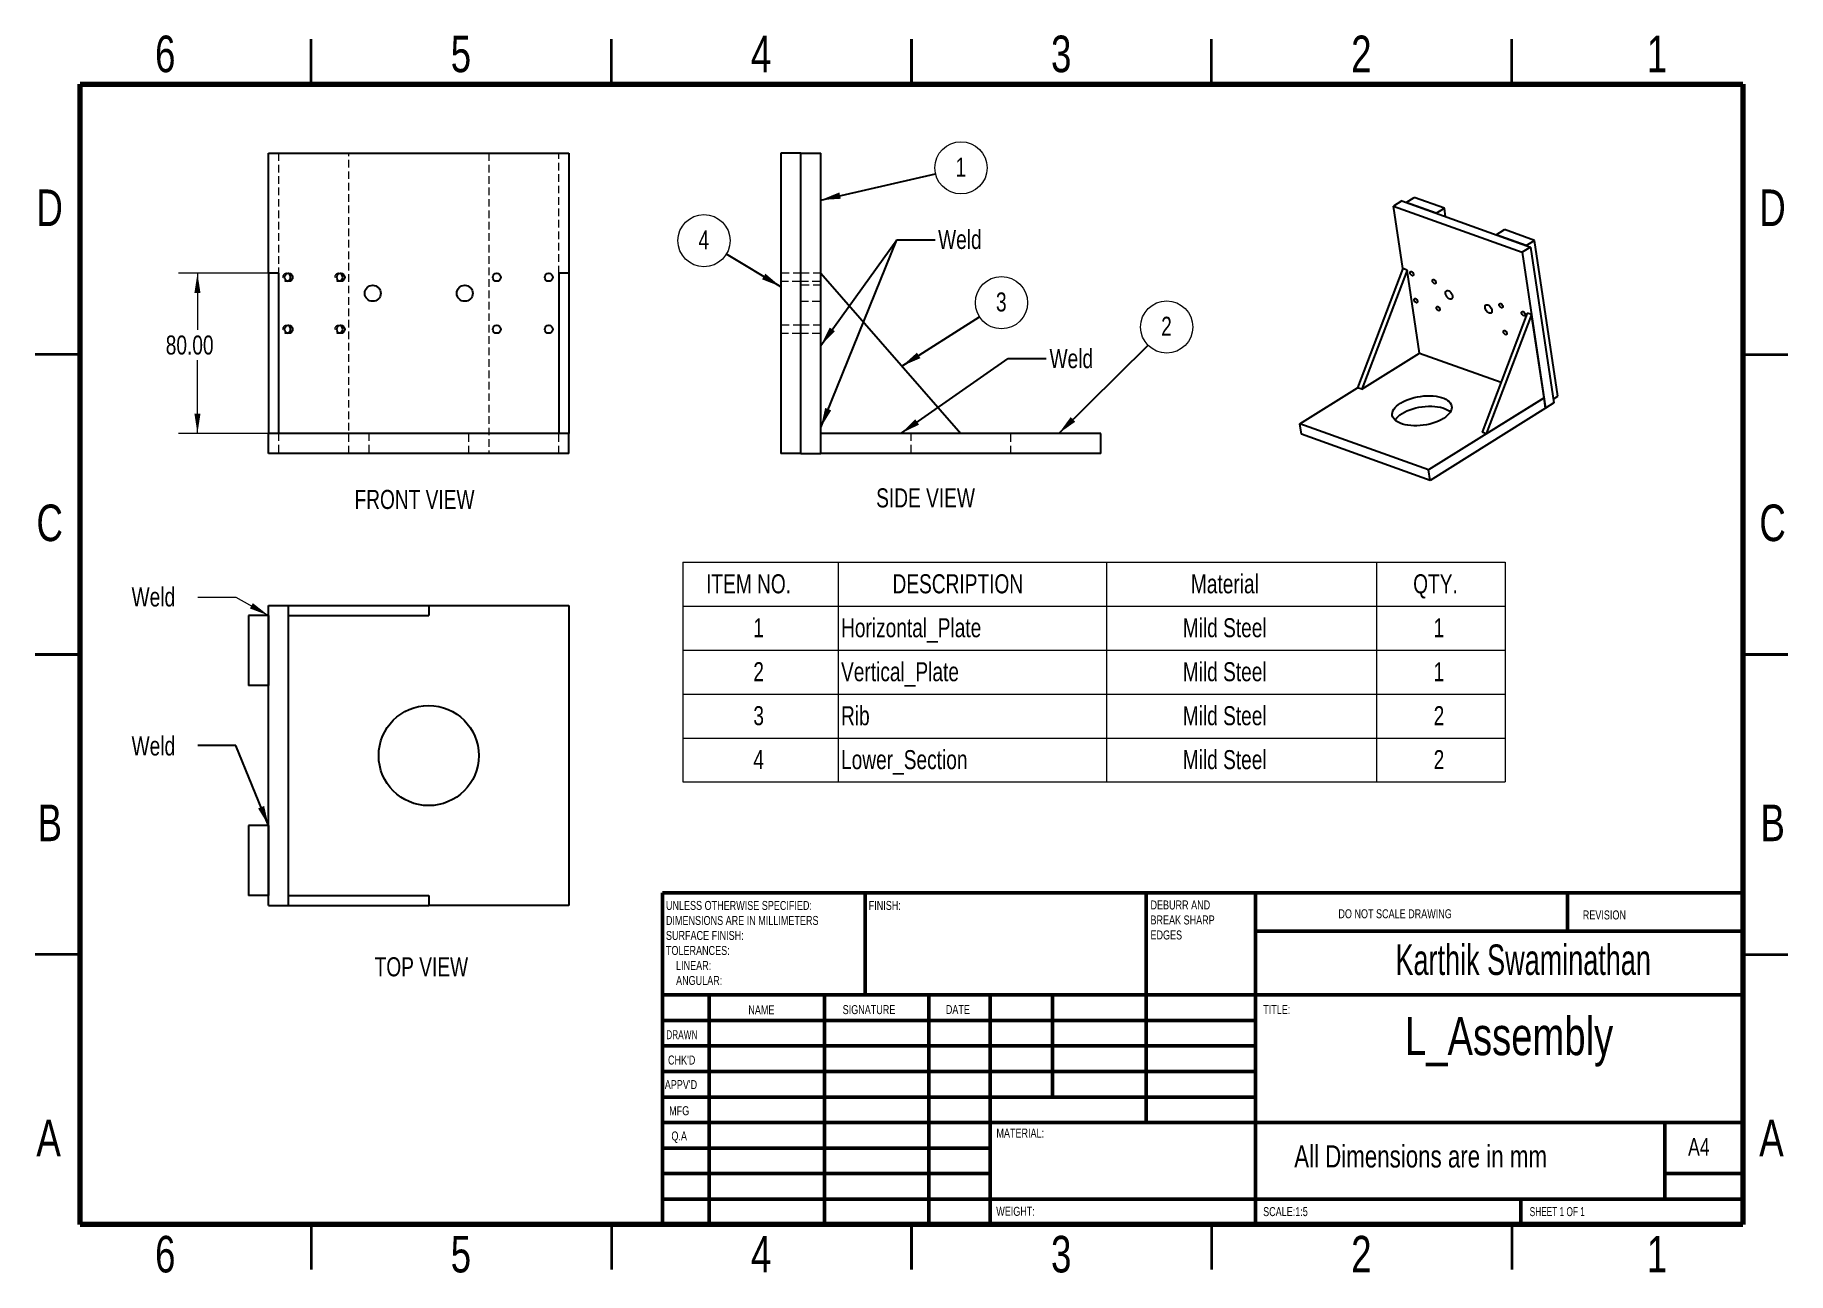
# Model space of a CAD drawing. Header units: millimetres. Extents: x 2 to 294, y 2 to 208.
import ezdxf

# ---------------------------------------------------------------- set-up
doc = ezdxf.new("R2010")
doc.units = ezdxf.units.MM
doc.linetypes.add('HIDDEN', pattern=[1.905, 1.27, -0.635])
doc.styles.add('SLDTEXTSTYLE0', font='TXT', dxfattribs={"width": 0.75})
doc.styles.add('SLDTEXTSTYLE1', font='TXT', dxfattribs={"width": 0.686449})
doc.styles.add('SLDTEXTSTYLE2', font='TXT', dxfattribs={"width": 0.6875})
doc.styles.add('SLDTEXTSTYLE3', font='TXT', dxfattribs={"width": 0.663})
doc.dimstyles.new('SLDDIMSTYLE0', dxfattribs={"dimtxt": 0.18, "dimasz": 3.302, "dimexe": 0, "dimexo": 0.0625, "dimgap": 0, "dimtad": 0, "dimtih": 1, "dimtoh": 1, "dimdec": 0, "dimrnd": 1e-09, "dimzin": 0, "dimdsep": 46, "dimtxsty": 'Standard', "dimsah": 1, "dimcen": 0.09, "dimadec": 0, "dimazin": 0, "dimtfac": 3.302, "dimtdec": 0, "dimtofl": 0, "dimtmove": 0, "dimatfit": 3, "dimfxl": 0, "dimfrac": 2, "dimtolj": 1, "dimtzin": 0, "dimarcsym": 0})
doc.dimstyles.new('SLDDIMSTYLE1', dxfattribs={"dimtxt": 3.175, "dimasz": 3.302, "dimexe": 0, "dimexo": 0.0625, "dimgap": 0.79375, "dimtad": 0, "dimtih": 1, "dimtoh": 1, "dimlfac": 3, "dimrnd": 1e-09, "dimzin": 4, "dimdsep": 46, "dimtxsty": 'SLDTEXTSTYLE0', "dimsah": 1, "dimcen": 0.09, "dimadec": 0, "dimazin": 1, "dimtfac": 1, "dimtofl": 0, "dimtmove": 0, "dimatfit": 3, "dimfxl": 0, "dimfrac": 2, "dimtolj": 1, "dimtzin": 12, "dimarcsym": 0})

# ---------------------------------------------------------------- blocks, each defined once
blk = doc.blocks.new('SW_NOTE_0')
at = {"color": 0, "linetype": 'Continuous', "lineweight": 0, "char_height": 1.5, "attachment_point": 1, "style": 'SLDTEXTSTYLE0'}
for s, insert in [('UNLESS OTHERWISE SPECIFIED:', (0, 1.93)), ('DIMENSIONS ARE IN MILLIMETERS', (0, -0.57)), ('TOLERANCES:', (0, -5.57)), ('SURFACE FINISH:', (0, -3.07)), ('LINEAR:', (1.69, -8.07)), ('ANGULAR:', (1.69, -10.57))]:
    blk.add_mtext(s, dxfattribs=dict(at, insert=insert))
blk = doc.blocks.new('SW_NOTE_0_1')
at = {"color": 0, "linetype": 'Continuous', "lineweight": 0, "char_height": 1.5, "attachment_point": 1, "style": 'SLDTEXTSTYLE0'}
for s, insert in [('DEBURR AND', (0, 1.93)), ('BREAK SHARP', (0, -0.57)), ('EDGES', (0, -3.07))]:
    blk.add_mtext(s, dxfattribs=dict(at, insert=insert))
blk = doc.blocks.new('SW_TABLEANNOTATION_0')
at = {"color": 0, "linetype": 'Continuous', "lineweight": 18}
for p, q in [((0, 0), (0, -7.33)), ((0, 0), (25.88, 0)), ((25.88, 0), (25.88, -7.33)), ((25.88, 0), (70.59, 0)), ((70.59, 0), (70.59, -7.33)), ((70.59, 0), (115.56, 0)), ((115.56, 0), (115.56, -7.33)), ((115.56, 0), (136.99, 0)), ((136.99, 0), (136.99, -7.33)), ((0, -7.33), (25.88, -7.33)), ((0, -7.33), (0, -14.65)), ((25.88, -7.33), (70.59, -7.33)), ((25.88, -7.33), (25.88, -14.65)), ((70.59, -7.33), (115.56, -7.33)), ((70.59, -7.33), (70.59, -14.65)), ((115.56, -7.33), (136.99, -7.33)), ((115.56, -7.33), (115.56, -14.65)), ((136.99, -7.33), (136.99, -14.65)), ((0, -14.65), (0, -21.98)), ((0, -14.65), (25.88, -14.65)), ((25.88, -14.65), (25.88, -21.98)), ((25.88, -14.65), (70.59, -14.65)), ((70.59, -14.65), (70.59, -21.98)), ((70.59, -14.65), (115.56, -14.65)), ((115.56, -14.65), (115.56, -21.98)), ((115.56, -14.65), (136.99, -14.65)), ((136.99, -14.65), (136.99, -21.98)), ((0, -21.98), (0, -29.31)), ((0, -21.98), (25.88, -21.98)), ((25.88, -21.98), (25.88, -29.31)), ((25.88, -21.98), (70.59, -21.98)), ((70.59, -21.98), (70.59, -29.31)), ((70.59, -21.98), (115.56, -21.98)), ((115.56, -21.98), (115.56, -29.31)), ((115.56, -21.98), (136.99, -21.98)), ((136.99, -21.98), (136.99, -29.31)), ((0, -29.31), (0, -36.63)), ((0, -29.31), (25.88, -29.31)), ((25.88, -29.31), (25.88, -36.63)), ((25.88, -29.31), (70.59, -29.31)), ((70.59, -29.31), (70.59, -36.63)), ((70.59, -29.31), (115.56, -29.31)), ((115.56, -29.31), (115.56, -36.63)), ((115.56, -29.31), (136.99, -29.31)), ((136.99, -29.31), (136.99, -36.63)), ((0, -36.63), (25.88, -36.63)), ((25.88, -36.63), (70.59, -36.63)), ((70.59, -36.63), (115.56, -36.63)), ((115.56, -36.63), (136.99, -36.63))]:
    blk.add_line(p, q, dxfattribs=at)
at = {"color": 0, "linetype": 'Continuous', "lineweight": 0, "attachment_point": 1, "style": 'SLDTEXTSTYLE0'}
for s, insert, char_height in [('ITEM NO.', (3.9, -2.02), 3.175), ('DESCRIPTION', (34.95, -2.02), 3.175), ('Material', (84.66, -2.02), 3.175), ('QTY.', (121.69, -2.02), 3.175), ('1', (11.77, -9.34), 3.17), ('Horizontal_Plate', (26.38, -9.34), 3.175), ('Mild Steel', (83.3, -9.34), 3.175), ('1', (125.1, -9.34), 3.17), ('2', (11.77, -16.67), 3.17), ('Vertical_Plate', (26.38, -16.67), 3.175), ('Mild Steel', (83.3, -16.67), 3.175), ('1', (125.1, -16.67), 3.17), ('3', (11.77, -24), 3.17), ('Rib', (26.38, -24), 3.175), ('Mild Steel', (83.3, -24), 3.175), ('2', (125.1, -24), 3.17), ('4', (11.77, -31.32), 3.17), ('Lower_Section', (26.38, -31.32), 3.175), ('Mild Steel', (83.3, -31.32), 3.175), ('2', (125.1, -31.32), 3.17)]:
    blk.add_mtext(s, dxfattribs=dict(at, insert=insert, char_height=char_height))
blk = doc.blocks.new('SW_NOTE_0_2')
at = {"color": 0, "linetype": 'Continuous', "lineweight": 0}
blk.add_circle((4.24, 0.97), 4.35, dxfattribs=at)
at = {"color": 0, "linetype": 'Continuous', "lineweight": 0, "insert": (4.21, 2.68), "char_height": 3.17, "attachment_point": 2, "style": 'SLDTEXTSTYLE0'}
blk.add_mtext('1', dxfattribs=at)
blk = doc.blocks.new('SW_NOTE_0_3')
at = {"color": 0, "linetype": 'Continuous', "lineweight": 0}
blk.add_circle((3.1, 3.05), 4.35, dxfattribs=at)
at = {"color": 0, "linetype": 'Continuous', "lineweight": 0, "insert": (3.06, 4.76), "char_height": 3.17, "attachment_point": 2, "style": 'SLDTEXTSTYLE0'}
blk.add_mtext('2', dxfattribs=at)
blk = doc.blocks.new('SW_NOTE_0_4')
at = {"color": 0, "linetype": 'Continuous', "lineweight": 0}
blk.add_circle((3.67, 2.34), 4.35, dxfattribs=at)
at = {"color": 0, "linetype": 'Continuous', "lineweight": 0, "insert": (3.64, 4.05), "char_height": 3.17, "attachment_point": 2, "style": 'SLDTEXTSTYLE0'}
blk.add_mtext('3', dxfattribs=at)
blk = doc.blocks.new('SW_NOTE_0_5')
at = {"color": 0, "linetype": 'Continuous', "lineweight": 0}
blk.add_circle((-3.73, 2.24), 4.35, dxfattribs=at)
at = {"color": 0, "linetype": 'Continuous', "lineweight": 0, "insert": (-3.76, 3.95), "char_height": 3.17, "attachment_point": 2, "style": 'SLDTEXTSTYLE0'}
blk.add_mtext('4', dxfattribs=at)
blk = doc.blocks.new('_D')
at = {"color": 7, "linetype": 'Continuous', "lineweight": 0}
for p, q in [((41.81, 168.5), (26.37, 168.5)), ((29.55, 168.5), (29.55, 159.08)), ((29.55, 141.83), (29.55, 154.04)), ((41.81, 141.83), (26.37, 141.83))]:
    blk.add_line(p, q, dxfattribs=at)
at = {"color": 7, "linetype": 'Continuous', "lineweight": 18}
for points in [[(29.55, 168.5), (29.04, 165.2), (30.06, 165.2)], [(29.55, 141.83), (30.06, 145.14), (29.04, 145.14)]]:
    blk.add_solid(points, dxfattribs=at)
at = {"color": 7, "linetype": 'Continuous', "lineweight": 18, "insert": (24.27, 158.14), "char_height": 3.175, "attachment_point": 1, "style": 'SLDTEXTSTYLE0'}
blk.add_mtext('80.00', dxfattribs=at)

msp = doc.modelspace()

# ---------------------------------------------------------------- linework, layer by layer
at = {"color": 7, "linetype": 'Continuous', "lineweight": 35}
for p, q in [((48.5, 200), (48.5, 207.5)), ((98.5, 200), (98.5, 207.5)), ((148.5, 207.5), (148.5, 200)), ((148.5, 200), (148.5, 207.5)), ((198.5, 200), (198.5, 207.5)), ((248.5, 200), (248.5, 207.5)), ((10, 155), (2.5, 155)), ((287, 155), (294.5, 155)), ((2.5, 105), (10, 105)), ((10, 105), (2.5, 105)), ((294.5, 105), (287, 105)), ((287, 105), (294.5, 105)), ((10, 55), (2.5, 55)), ((287, 55), (294.5, 55)), ((48.5, 10), (48.5, 2.5)), ((98.5, 10), (98.5, 2.5)), ((148.5, 2.5), (148.5, 10)), ((148.5, 10), (148.5, 2.5)), ((198.5, 10), (198.5, 2.5)), ((248.5, 10), (248.5, 2.5))]:
    msp.add_line(p, q, dxfattribs=at)
at = {"color": 7, "linetype": 'Continuous', "lineweight": 70}
for p, q in [((10, 10), (10, 200)), ((10, 200), (287, 200)), ((287, 200), (287, 10)), ((287, 10), (10, 10))]:
    msp.add_line(p, q, dxfattribs=at)
at = {"color": 7, "linetype": 'Continuous', "lineweight": 25}
for p, q in [((41.4129, 168.501), (41.4129, 188.501)), ((41.4129, 188.501), (91.4129, 188.501)), ((91.4129, 188.501), (91.4129, 168.501)), ((130.0489, 188.501), (126.7156, 188.501)), ((126.7156, 188.501), (126.7156, 138.501)), ((130.0489, 138.501), (130.0489, 188.501)), ((130.0489, 188.501), (133.3822, 188.501)), ((133.3822, 138.501), (133.3822, 188.501)), ((230.883, 180.3006), (232.2573, 181.1607)), ((237.2611, 179.3672), (232.2573, 181.1607)), ((230.1682, 180.5568), (228.7939, 179.6967)), ((228.7939, 179.6967), (250.2386, 172.0103)), ((230.3514, 169.3085), (228.7939, 179.6967)), ((230.1682, 180.5568), (251.613, 172.8704)), ((235.8868, 178.5071), (230.883, 180.3006)), ((235.8868, 178.5071), (237.2611, 179.3672)), ((237.4754, 177.9377), (237.2611, 179.3672)), ((245.8944, 174.9201), (247.2687, 175.7802)), ((252.2724, 173.9867), (247.2687, 175.7802)), ((250.8981, 173.1266), (245.8944, 174.9201)), ((251.613, 172.8704), (250.2386, 172.0103)), ((250.8981, 173.1266), (252.2724, 173.9867)), ((251.613, 172.8704), (255.5067, 146.8998)), ((256.1662, 148.0161), (252.2724, 173.9867)), ((250.2386, 172.0103), (254.1324, 146.0397)), ((43.0796, 168.501), (41.4129, 168.501)), ((41.4129, 168.501), (41.4129, 141.8343)), ((43.0796, 168.501), (43.0796, 141.8343)), ((91.4129, 168.501), (89.7463, 168.501)), ((89.7463, 168.501), (89.7463, 141.8343)), ((91.4129, 168.501), (91.4129, 141.8343)), ((133.3822, 141.8343), (133.3822, 168.501)), ((133.3822, 168.501), (156.7156, 141.8343)), ((230.3514, 169.3085), (222.8079, 149.4368)), ((231.0662, 169.0523), (223.5227, 149.1806)), ((231.0662, 169.0523), (230.3514, 169.3085)), ((233.1429, 155.2013), (231.0662, 169.0523)), ((251.0813, 161.8782), (243.5378, 142.0066)), ((251.7961, 161.622), (244.2527, 141.7504)), ((251.7961, 161.622), (251.0813, 161.8782)), ((253.8728, 147.771), (251.7961, 161.622)), ((223.5227, 149.1806), (233.1429, 155.2013)), ((233.1429, 155.2013), (246.7018, 150.3413)), ((213.1878, 143.4162), (222.8079, 149.4368)), ((223.5227, 149.1806), (222.8079, 149.4368)), ((253.8728, 147.771), (234.6325, 135.7297)), ((254.1324, 146.0397), (234.8921, 133.9984)), ((244.2527, 141.7504), (253.8728, 147.771)), ((254.1324, 146.0397), (253.8728, 147.771)), ((255.5067, 146.8998), (254.1324, 146.0397)), ((255.4103, 147.543), (256.1662, 148.0161)), ((213.4473, 141.6848), (213.1878, 143.4162)), ((234.6325, 135.7297), (213.1878, 143.4162)), ((41.4129, 138.501), (41.4129, 141.8343)), ((91.4129, 141.8343), (41.4129, 141.8343)), ((91.4129, 138.501), (91.4129, 141.8343)), ((156.7156, 141.8343), (133.3822, 141.8343)), ((133.3822, 138.501), (133.3822, 141.8343)), ((180.0489, 141.8343), (133.3822, 141.8343)), ((180.0489, 138.501), (180.0489, 141.8343)), ((234.8921, 133.9984), (213.4473, 141.6848)), ((244.2527, 141.7504), (243.5378, 142.0066)), ((91.4129, 138.501), (41.4129, 138.501)), ((130.0489, 138.501), (126.7156, 138.501)), ((130.0489, 138.501), (133.3822, 138.501)), ((180.0489, 138.501), (133.3822, 138.501)), ((234.8921, 133.9984), (234.6325, 135.7297)), ((41.4069, 111.4741), (38.0736, 111.4741)), ((38.0736, 111.4741), (38.0736, 99.8074)), ((41.4069, 63.1408), (41.4069, 113.1408)), ((41.4069, 113.1408), (44.7402, 113.1408)), ((41.4069, 111.4741), (41.4069, 99.8074)), ((44.7402, 113.1408), (68.0736, 113.1408)), ((44.7402, 63.1408), (44.7402, 113.1408)), ((44.7402, 111.4741), (68.0736, 111.4741)), ((68.0736, 113.1408), (68.0736, 111.4741)), ((68.0736, 113.1408), (91.4069, 113.1408)), ((91.4069, 113.1408), (91.4069, 63.1408)), ((41.4069, 99.8074), (38.0736, 99.8074)), ((41.4069, 76.4741), (38.0736, 76.4741)), ((38.0736, 76.4741), (38.0736, 64.8074)), ((41.4069, 76.4741), (41.4069, 64.8074)), ((41.4069, 64.8074), (38.0736, 64.8074)), ((44.7402, 64.8074), (68.0736, 64.8074)), ((68.0736, 64.8074), (68.0736, 63.1408)), ((41.4069, 63.1408), (44.7402, 63.1408)), ((44.7402, 63.1408), (68.0736, 63.1408)), ((91.4069, 63.1408), (68.0736, 63.1408))]:
    msp.add_line(p, q, dxfattribs=at)
at = {"color": 7, "linetype": 'HIDDEN', "lineweight": 18}
for p, q in [((43.0796, 188.501), (43.0796, 168.501)), ((54.7463, 138.501), (54.7463, 188.501)), ((78.0796, 188.501), (78.0796, 138.501)), ((89.7463, 168.501), (89.7463, 188.501)), ((130.0489, 168.501), (126.7156, 168.501)), ((126.7156, 167.1677), (130.0489, 167.1677)), ((133.3822, 168.501), (130.0489, 168.501)), ((130.0489, 167.1677), (133.3822, 167.1677)), ((133.3822, 166.501), (130.0489, 166.501)), ((130.0489, 163.8343), (133.3822, 163.8343)), ((130.0489, 159.8343), (126.7156, 159.8343)), ((126.7156, 158.501), (130.0489, 158.501)), ((133.3822, 159.8343), (130.0489, 159.8343)), ((130.0489, 158.501), (133.3822, 158.501)), ((43.0796, 141.8343), (43.0796, 138.501)), ((58.0796, 141.8343), (58.0796, 138.501)), ((74.7463, 138.501), (74.7463, 141.8343)), ((89.7463, 138.501), (89.7463, 141.8343)), ((148.3822, 141.8343), (148.3822, 138.501)), ((165.0489, 138.501), (165.0489, 141.8343))]:
    msp.add_line(p, q, dxfattribs=at)
at = {"color": 7, "linetype": 'Continuous', "lineweight": 50}
for p, q in [((107, 65.25), (287, 65.25)), ((107, 65.25), (107, 10)), ((140.8, 48.25), (140.8, 65.25)), ((187.6, 65.25), (187.6, 27)), ((205.8, 65.25), (205.8, 10)), ((257.8, 58.875), (257.8, 65.25)), ((287, 58.875), (205.8, 58.875)), ((287, 48.25), (107, 48.25)), ((114.8, 48.25), (114.8, 10)), ((133.991, 48.25), (133.991, 10)), ((151.3989, 48.25), (151.3989, 10)), ((161.6, 10), (161.6, 48.25)), ((172, 31.25), (172, 48.25)), ((205.8, 44), (107, 44)), ((205.8, 39.75), (107, 39.75)), ((205.8, 35.5), (107, 35.5)), ((205.8, 31.25), (107, 31.25)), ((161.6, 27), (107, 27)), ((161.6, 27), (287, 27)), ((274, 14.25), (274, 27)), ((161.6, 22.7499), (107, 22.7499)), ((161.6, 18.5), (107, 18.5)), ((287, 18.5), (274, 18.5)), ((107, 14.25), (287, 14.25)), ((250, 10), (250, 14.25))]:
    msp.add_line(p, q, dxfattribs=at)
at = {"color": 7, "linetype": 'Continuous', "lineweight": 25, "flags": 128}
for points in [[(231.8849, 168.1035), (231.7715, 168.1691), (231.6675, 168.2774), (231.5887, 168.412), (231.547, 168.5523), (231.5489, 168.677), (231.5941, 168.7671), (231.6756, 168.8089), (231.781, 168.7961), (231.8944, 168.7305), (231.9984, 168.6222), (232.0773, 168.4876), (232.1189, 168.3473), (232.117, 168.2226), (232.0719, 168.1325), (231.9903, 168.0906), (231.8849, 168.1035)], [(235.602, 166.7712), (235.4886, 166.8368), (235.3846, 166.9451), (235.3058, 167.0796), (235.2641, 167.2199), (235.266, 167.3447), (235.3112, 167.4348), (235.3927, 167.4766), (235.4981, 167.4637), (235.6115, 167.3982), (235.7155, 167.2898), (235.7944, 167.1553), (235.836, 167.015), (235.8341, 166.8903), (235.7889, 166.8001), (235.7074, 166.7583), (235.602, 166.7712)], [(232.5598, 163.6019), (232.4464, 163.6675), (232.3424, 163.7758), (232.2636, 163.9104), (232.2219, 164.0507), (232.2238, 164.1754), (232.269, 164.2655), (232.3505, 164.3073), (232.456, 164.2945), (232.5693, 164.2289), (232.6734, 164.1206), (232.7522, 163.986), (232.7938, 163.8457), (232.7919, 163.721), (232.7468, 163.6309), (232.6653, 163.5891), (232.5598, 163.6019)], [(238.149, 164.2199), (237.9909, 164.3009), (237.8367, 164.4272), (237.6981, 164.5896), (237.5852, 164.7758), (237.5064, 164.9723), (237.4675, 165.1642), (237.4715, 165.3375), (237.5181, 165.4793), (237.6037, 165.579), (237.7221, 165.6293), (237.8644, 165.6265), (238.0202, 165.5707), (238.1778, 165.466), (238.3255, 165.3203), (238.4525, 165.1444), (238.5492, 164.9513), (238.6086, 164.7552), (238.6262, 164.5709), (238.6007, 164.4119), (238.534, 164.29), (238.431, 164.2142), (238.2994, 164.1903), (238.149, 164.2199)], [(236.2769, 162.2696), (236.1635, 162.3352), (236.0595, 162.4435), (235.9807, 162.5781), (235.939, 162.7184), (235.9409, 162.8431), (235.9861, 162.9332), (236.0676, 162.975), (236.1731, 162.9622), (236.2864, 162.8966), (236.3904, 162.7883), (236.4693, 162.6537), (236.5109, 162.5134), (236.509, 162.3887), (236.4639, 162.2986), (236.3824, 162.2568), (236.2769, 162.2696)], [(244.5177, 163.2478), (244.6758, 163.1669), (244.83, 163.0405), (244.9686, 162.8782), (245.0815, 162.6919), (245.1603, 162.4955), (245.1992, 162.3035), (245.1952, 162.1302), (245.1486, 161.9885), (245.063, 161.8887), (244.9446, 161.8384), (244.8023, 161.8413), (244.6465, 161.8971), (244.489, 162.0017), (244.3412, 162.1474), (244.2142, 162.3234), (244.1175, 162.5165), (244.0581, 162.7125), (244.0405, 162.8969), (244.066, 163.0559), (244.1327, 163.1778), (244.2357, 163.2535), (244.3673, 163.2775), (244.5177, 163.2478)], [(246.7532, 162.7742), (246.6399, 162.8398), (246.5358, 162.9481), (246.457, 163.0827), (246.4154, 163.223), (246.4173, 163.3477), (246.4624, 163.4378), (246.5439, 163.4796), (246.6494, 163.4668), (246.7628, 163.4012), (246.8668, 163.2929), (246.9456, 163.1583), (246.9872, 163.018), (246.9854, 162.8933), (246.9402, 162.8032), (246.8587, 162.7614), (246.7532, 162.7742)], [(250.4703, 161.4419), (250.357, 161.5075), (250.2529, 161.6158), (250.1741, 161.7504), (250.1325, 161.8907), (250.1344, 162.0154), (250.1795, 162.1055), (250.261, 162.1473), (250.3665, 162.1345), (250.4799, 162.0689), (250.5839, 161.9606), (250.6627, 161.826), (250.7043, 161.6857), (250.7024, 161.561), (250.6573, 161.4709), (250.5758, 161.429), (250.4703, 161.4419)], [(247.4282, 158.2727), (247.3148, 158.3382), (247.2108, 158.4465), (247.1319, 158.5811), (247.0903, 158.7214), (247.0922, 158.8461), (247.1373, 158.9362), (247.2188, 158.9781), (247.3243, 158.9652), (247.4377, 158.8996), (247.5417, 158.7913), (247.6205, 158.6568), (247.6622, 158.5164), (247.6603, 158.3917), (247.6151, 158.3016), (247.5336, 158.2598), (247.4282, 158.2727)], [(237.1044, 144.3125), (236.712, 144.0876), (236.2823, 143.8803), (235.8203, 143.693), (235.3314, 143.5281), (234.8215, 143.3874), (234.2964, 143.2725), (233.7623, 143.1848), (233.2255, 143.1254), (232.6923, 143.095), (232.1689, 143.0938), (231.6615, 143.1219), (231.1759, 143.179), (230.718, 143.2645), (230.2931, 143.3772), (229.9061, 143.5159), (229.5615, 143.679), (229.2636, 143.8645), (229.0156, 144.0703), (228.8206, 144.2939), (228.6808, 144.5328), (228.5978, 144.7841), (228.5727, 145.045), (228.6057, 145.3122), (228.6964, 145.5828), (228.8439, 145.8534), (229.0462, 146.1211), (229.3011, 146.3825), (229.6056, 146.6347), (229.9562, 146.8747), (230.3486, 147.0997), (230.7783, 147.307), (231.2403, 147.4942), (231.7291, 147.6591), (232.2391, 147.7999), (232.7642, 147.9147), (233.2983, 148.0024), (233.8351, 148.0618), (234.3683, 148.0923), (234.8917, 148.0934), (235.3991, 148.0653), (235.8846, 148.0082), (236.3426, 147.9228), (236.7675, 147.81), (237.1545, 147.6713), (237.499, 147.5083), (237.797, 147.3227), (238.0449, 147.117), (238.24, 146.8933), (238.3798, 146.6544), (238.4627, 146.4031), (238.4879, 146.1423), (238.4549, 145.875), (238.3641, 145.6045), (238.2167, 145.3338), (238.0144, 145.0662), (237.7594, 144.8047), (237.4549, 144.5525), (237.1044, 144.3125)], [(229.0509, 144.0369), (229.1034, 144.1221), (229.3058, 144.3897), (229.5607, 144.6511), (229.8652, 144.9033), (230.2157, 145.1433), (230.6082, 145.3683), (231.0379, 145.5756), (231.4999, 145.7628), (231.9887, 145.9278), (232.4987, 146.0685), (233.0238, 146.1834), (233.5578, 146.271), (234.0946, 146.3304), (234.6279, 146.3609), (235.1513, 146.3621), (235.6587, 146.3339), (236.1442, 146.2768), (236.6021, 146.1914), (237.0271, 146.0787), (237.4141, 145.94), (237.7586, 145.7769), (238.0566, 145.5914), (238.2692, 145.419)]]:
    msp.add_lwpolyline(points, dxfattribs=at)
at = {"color": 7, "linetype": 'Continuous', "lineweight": 0, "flags": 128}
msp.add_lwpolyline([(29.605, 114.5575), (35.955, 114.5575), (41.4069, 111.4741)], dxfattribs=at)
at = {"color": 7, "linetype": 'Continuous', "lineweight": 25}
for centre, radius in [((44.7463, 167.8343), 0.6667), ((53.4129, 167.8343), 0.6667), ((58.7463, 165.1677), 1.3333), ((74.0796, 165.1677), 1.3333), ((79.4129, 167.8343), 0.6667), ((88.0796, 167.8343), 0.6667), ((44.7463, 159.1677), 0.6667), ((53.4129, 159.1677), 0.6667), ((79.4129, 159.1677), 0.6667), ((88.0796, 159.1677), 0.6667), ((68.0736, 88.1408), 8.3333)]:
    msp.add_circle(centre, radius, dxfattribs=at)
at = {"color": 7, "linetype": 'HIDDEN', "lineweight": 18}
for centre, start, end in [((44.4129, 167.8343), 75.52249, 284.477511), ((53.0796, 167.8343), 75.522488, 284.477512), ((44.4129, 159.1677), 75.522488, 284.477512), ((53.0796, 159.1677), 75.522488, 284.477512)]:
    msp.add_arc(centre, 0.6667, start, end, dxfattribs=at)
at = {"color": 7, "linetype": 'Continuous', "lineweight": 25}
for centre, start, end in [((44.4129, 167.8343), 0, 75.52249), ((44.4129, 167.8343), 284.477511, 0), ((53.0796, 167.8343), 0, 75.522488), ((53.0796, 167.8343), 284.477512, 0), ((44.4129, 159.1677), 0, 75.522488), ((44.4129, 159.1677), 284.477512, 0), ((53.0796, 159.1677), 0, 75.522488), ((53.0796, 159.1677), 284.477512, 0)]:
    msp.add_arc(centre, 0.6667, start, end, dxfattribs=at)
at = {"color": 7, "linetype": 'Continuous', "lineweight": 0}
msp.add_solid([(41.4069, 111.4741), (38.7828, 113.5418), (38.2827, 112.6575)], dxfattribs=at)

# ---------------------------------------------------------------- block references
for name, p in [('SW_NOTE_0_2', (152.5026, 185.1019)), ('SW_NOTE_0_5', (117.6624, 171.703)), ('SW_NOTE_0_4', (159.8151, 161.2659)), ('SW_NOTE_0_3', (187.915, 156.5036)), ('SW_TABLEANNOTATION_0', (110.3824, 120.3739)), ('SW_NOTE_0', (107.5937, 61.9874)), ('SW_NOTE_0_1', (188.3092, 62.0695))]:
    msp.add_blockref(name, p, dxfattribs=at)

# ---------------------------------------------------------------- texts
for s, insert, char_height, attachment_point, style in [('6', (24.1886, 208.1137), 6.096, 2, 'SLDTEXTSTYLE0'), ('5', (73.4386, 208.1137), 6.096, 2, 'SLDTEXTSTYLE0'), ('4', (123.4386, 208.1137), 6.096, 2, 'SLDTEXTSTYLE0'), ('3', (173.4386, 208.1137), 6.096, 2, 'SLDTEXTSTYLE0'), ('2', (223.4386, 208.1137), 6.096, 2, 'SLDTEXTSTYLE0'), ('1', (272.6886, 208.1137), 6.096, 2, 'SLDTEXTSTYLE0'), ('D', (4.9302, 182.4757), 6.096, 2, 'SLDTEXTSTYLE0'), ('D', (291.9302, 182.4757), 6.096, 2, 'SLDTEXTSTYLE0'), ('Weld', (152.9301, 175.7327), 3.175, 1, 'SLDTEXTSTYLE0'), ('Weld', (152.9301, 175.7327), 3.175, 1, 'SLDTEXTSTYLE0'), ('Weld', (171.4964, 155.8771), 3.175, 1, 'SLDTEXTSTYLE0'), ('FRONT VIEW', (55.715, 132.4114), 3.175, 1, 'SLDTEXTSTYLE0'), ('SIDE VIEW', (142.6155, 132.6692), 3.175, 1, 'SLDTEXTSTYLE0'), ('C', (4.9365, 129.9757), 6.096, 2, 'SLDTEXTSTYLE0'), ('C', (291.9365, 129.9757), 6.096, 2, 'SLDTEXTSTYLE0'), ('Weld', (18.5824, 116.1659), 3.175, 1, 'SLDTEXTSTYLE0'), ('Weld', (18.5824, 91.3353), 3.175, 1, 'SLDTEXTSTYLE0'), ('B', (4.9534, 79.9757), 6.096, 2, 'SLDTEXTSTYLE0'), ('B', (291.9534, 79.9757), 6.096, 2, 'SLDTEXTSTYLE0'), ('FINISH:', (141.3713, 63.9193), 1.5, 1, 'SLDTEXTSTYLE0'), ('DO NOT SCALE DRAWING', (219.6146, 62.533), 1.5, 1, 'SLDTEXTSTYLE0'), ('REVISION', (260.3276, 62.3349), 1.5, 1, 'SLDTEXTSTYLE0'), ('Karthik Swaminathan', (250.3972, 56.6686), 5.08, 2, 'SLDTEXTSTYLE3'), ('TOP VIEW', (59.0672, 54.5361), 3.175, 1, 'SLDTEXTSTYLE0'), ('NAME', (121.3222, 46.5015), 1.5, 1, 'SLDTEXTSTYLE0'), ('SIGNATURE', (137.0336, 46.5618), 1.5, 1, 'SLDTEXTSTYLE0'), ('DATE', (154.2147, 46.5762), 1.5, 1, 'SLDTEXTSTYLE0'), ('TITLE:', (207.0902, 46.5762), 1.5, 1, 'SLDTEXTSTYLE0'), ('L_Assembly', (248.0484, 44.5717), 6.35, 2, 'SLDTEXTSTYLE0'), ('DRAWN', (107.6434, 42.3848), 1.5, 1, 'SLDTEXTSTYLE1'), ("CHK'D", (107.9392, 38.1619), 1.5, 1, 'SLDTEXTSTYLE0'), ("APPV'D", (107.4017, 34.0659), 1.5, 1, 'SLDTEXTSTYLE0'), ('MFG', (108.124, 29.7158), 1.5, 1, 'SLDTEXTSTYLE0'), ('A', (4.7566, 27.4757), 6.096, 2, 'SLDTEXTSTYLE0'), ('A', (291.7566, 27.4757), 6.096, 2, 'SLDTEXTSTYLE0'), ('Q.A', (108.509, 25.5047), 1.5, 1, 'SLDTEXTSTYLE0'), ('MATERIAL:', (162.6459, 25.9861), 1.5, 1, 'SLDTEXTSTYLE0'), ('All Dimensions are in mm', (212.2532, 23.2083), 3.704167, 1, 'SLDTEXTSTYLE0'), ('A4', (277.8712, 24.4064), 2.91042, 1, 'SLDTEXTSTYLE0'), ('WEIGHT:', (162.6178, 12.9493), 1.4986, 1, 'SLDTEXTSTYLE0'), ('SCALE:1:5', (207.074, 12.9001), 1.5, 1, 'SLDTEXTSTYLE0'), ('SHEET 1 OF 1', (251.4783, 12.9001), 1.5, 1, 'SLDTEXTSTYLE2'), ('6', (24.1886, 8.1137), 6.096, 2, 'SLDTEXTSTYLE0'), ('5', (73.4386, 8.1137), 6.096, 2, 'SLDTEXTSTYLE0'), ('4', (123.4386, 8.1137), 6.096, 2, 'SLDTEXTSTYLE0'), ('3', (173.4386, 8.1137), 6.096, 2, 'SLDTEXTSTYLE0'), ('2', (223.4386, 8.1137), 6.096, 2, 'SLDTEXTSTYLE0'), ('1', (272.6886, 8.1137), 6.096, 2, 'SLDTEXTSTYLE0')]:
    msp.add_mtext(s, dxfattribs=dict(at, insert=insert, char_height=char_height, attachment_point=attachment_point, style=style))

# ---------------------------------------------------------------- dimensions: what is measured, and where the dimension line sits
at = {"color": 7, "linetype": 'Continuous', "lineweight": 18}
dim = msp.add_linear_dim(base=(29.5492, 141.8343), p1=(43.0796, 168.501), p2=(43.0796, 141.8343), angle=90, dimstyle='SLDDIMSTYLE1', dxfattribs=at)
dim.commit()
dim.dimension.update_dxf_attribs({"geometry": '_D', "text_midpoint": (29.5492, 156.5632), "dimtype": 160})

# ---------------------------------------------------------------- leaders
at = {"color": 7, "linetype": 'Continuous', "lineweight": 0}
for points in [[(133.3822, 180.7144), (152.5026, 185.1019)], [(133.3822, 156.475), (146.0713, 174.1081), (152.4213, 174.1081)], [(133.3822, 142.8082), (146.0713, 174.1081), (152.4213, 174.1081)], [(126.7156, 166.2739), (117.6624, 171.703)], [(146.908, 153.043), (159.8151, 161.2659)], [(173.0436, 141.8343), (187.915, 156.5036)], [(146.7414, 141.8343), (164.6107, 154.3328), (170.9607, 154.3328)], [(41.4069, 76.4741), (35.955, 89.8384), (29.605, 89.8384)]]:
    msp.add_leader(points, dimstyle='SLDDIMSTYLE0', dxfattribs=at)

doc.saveas('drawing.dxf')
